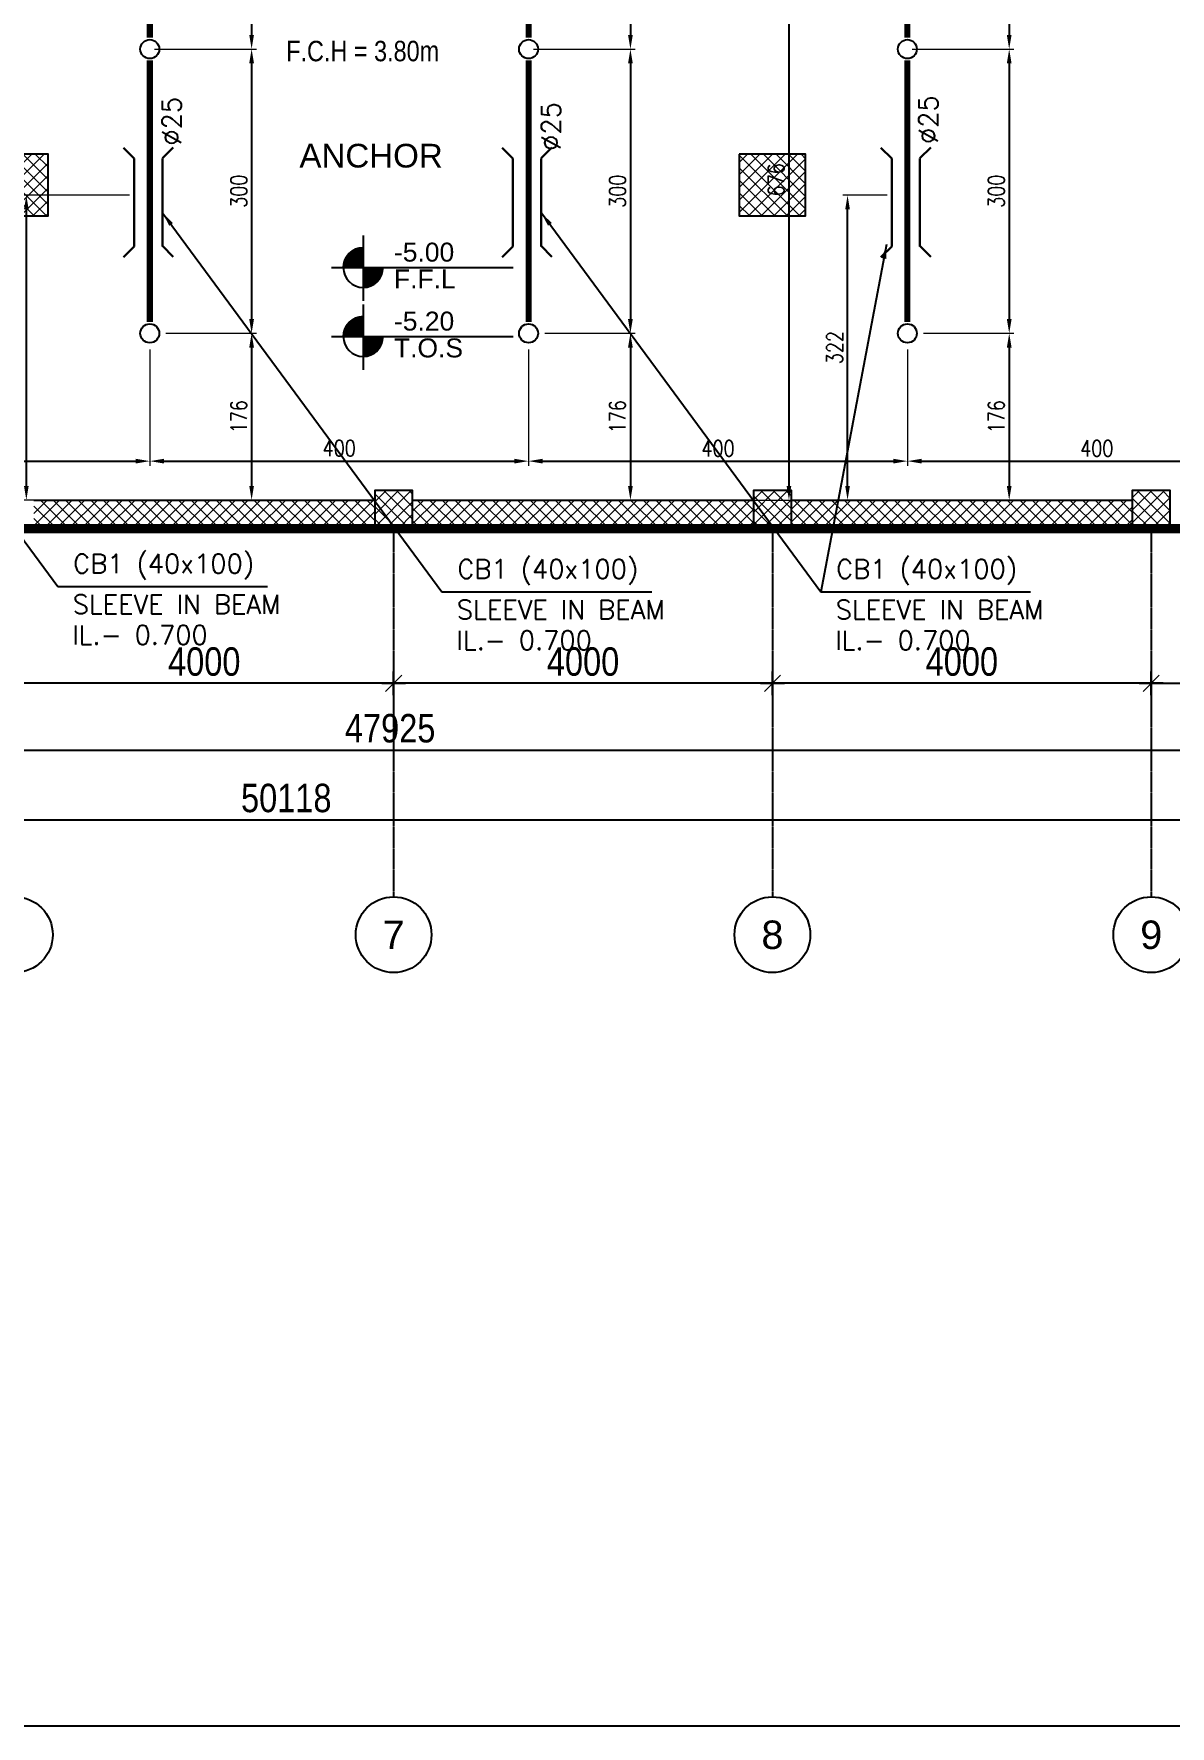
# Model space of a CAD drawing. Header units: inches. Extents: x 1355305 to 1448369, y 326920 to 386626.
# Drawn here: x 1391571 to 1403571, y 326920 to 344781 of the extents above; entities that cross this region are included whole.
import ezdxf
from ezdxf.enums import TextEntityAlignment as Align

# ---------------------------------------------------------------- set-up
doc = ezdxf.new("R2010")
doc.units = ezdxf.units.IN
doc.header["$MEASUREMENT"] = 0
for name, pattern in [('CENTER', [50.8, 31.75, -6.35, 6.35, -6.35]), ('DASHED2', [9.525, 6.35, -3.175]), ('DOT2', [3.175, 0, -3.175])]:
    doc.linetypes.add(name, pattern=pattern)
for name, color, linetype, lineweight in [('A-DOOR', 10, 'Continuous', 15), ('A-HATCH CONCRETE', 254, 'Continuous', 5), ('A-LEASING LINE', 7, 'DASHED2', 9)]:
    doc.layers.add(name, color=color, linetype=linetype, lineweight=lineweight)
for name, color, linetype in [('A-TEXT', 3, 'Continuous'), ('Axis', 9, 'CENTER'), ('dim-axis', 15, 'Continuous'), ('DIM2', 222, 'Continuous'), ('FFNEW', 252, 'Continuous'), ('FIRE MAIN PIPE', 7, 'Continuous'), ('FP-PIPE', 4, 'Continuous'), ('P-FIRE-SPR', 6, 'Continuous'), ('P-FIRE-TXT', 181, 'Continuous'), ('S-COL', 210, 'Continuous'), ('S-WALL', 1, 'Continuous'), ('SLEEVE', 2, 'Continuous'), ('SPR..', 3, 'Continuous'), ('TEXT', 181, 'Continuous'), ('wall pod', 7, 'Continuous')]:
    doc.layers.add(name, color=color, linetype=linetype)
doc.styles.add('ARIAL', font='ARIALN.TTF')
doc.styles.add('MECH', font='romans.shx')
doc.styles.add('ROMANS', font='romans__.ttf', dxfattribs={"width": 0.8})
doc.styles.add('style1', font='arial.ttf')
doc.dimstyles.new('DIM-100', dxfattribs={"dimscale": 150, "dimtxt": 2, "dimasz": 1, "dimexe": 0.75, "dimexo": 1, "dimgap": 0.5, "dimtad": 1, "dimdec": 0, "dimzin": 11, "dimdsep": 46, "dimtxsty": 'ARIAL', "dimblk": 'R', "dimcen": 2.5, "dimdle": 1, "dimclrd": 256, "dimclre": 256, "dimclrt": 256, "dimazin": 0, "dimtfac": 1, "dimtdec": 0, "dimtix": 1, "dimtmove": 2, "dimatfit": 3, "dimldrblk": 'R', "dimtolj": 1, "dimtzin": 3, "dimlwd": -1, "dimlwe": 13, "dimarcsym": 0})
doc.dimstyles.new('GRAND CINEMA', dxfattribs={"dimtxt": 180, "dimasz": 150, "dimexe": 0.18, "dimexo": 0.06, "dimgap": 100, "dimtad": 1, "dimdec": 0, "dimlfac": 0.1, "dimzin": 1, "dimdsep": 46, "dimtxsty": 'MECH', "dimcen": 0.09, "dimdle": 0.2, "dimclrd": 222, "dimclre": 222, "dimclrt": 3, "dimadec": 0, "dimazin": 0, "dimtfac": 1, "dimtdec": 0, "dimtix": 1, "dimtmove": 2, "dimatfit": 3, "dimfxl": 1, "dimtolj": 1, "dimtzin": 0, "dimlwd": -1, "dimarcsym": 0})
pattern_1 = [(45, (1341716.94, 266100.535), (-66.29126, 66.29126), []), (135, (1341716.94, 266100.535), (-66.29126, -66.29126), [])]

# ---------------------------------------------------------------- blocks, each defined once
blk = doc.blocks.new('R')
for p, q in [((-1.05, 0), (1.05, 0)), ((0, -1.05), (0, 1.05))]:
    blk.add_line(p, q)
at = {"color": 4, "lineweight": 13}
blk.add_line((-0.71, -0.71), (0.71, 0.71), dxfattribs=at)
blk = doc.blocks.new('*D1052')
at = {"layer": 'Defpoints', "color": 0, "transparency": 16777216}
for p in [(1420094, 560045), (1468019, 560121), (1468019, 560045)]:
    blk.add_point(p, dxfattribs=at)
at = {"layer": 'dim-axis', "color": 251, "linetype": 'DOT2', "lineweight": 13, "transparency": 16777216}
for p, q in [((1420094, 560195), (1420094, 560233)), ((1468019, 560195), (1468019, 560233))]:
    blk.add_line(p, q, dxfattribs=at)
at = {"layer": 'dim-axis', "color": 251, "transparency": 16777216}
blk.add_line((1420214, 560121), (1467899, 560121), dxfattribs=at)
at = {"layer": 'dim-axis', "color": 251, "transparency": 16777216, "xscale": 120, "yscale": 120, "zscale": 120, "rotation": 180}
blk.add_blockref('R', (1420094, 560121), dxfattribs=at)
at = {"layer": 'dim-axis', "color": 251, "transparency": 16777216, "xscale": 120, "yscale": 120, "zscale": 120}
blk.add_blockref('R', (1468019, 560121), dxfattribs=at)
at = {"layer": 'dim-axis', "color": 251, "transparency": 16777216, "insert": (1444057, 560349), "char_height": 300, "attachment_point": 5, "style": 'ARIAL'}
blk.add_mtext('\\A1;47925', dxfattribs=at)
blk = doc.blocks.new('*D1053')
at = {"layer": 'Defpoints', "color": 0, "transparency": 16777216}
for p in [(1417901, 559309), (1468019, 559385), (1468019, 559309)]:
    blk.add_point(p, dxfattribs=at)
at = {"layer": 'dim-axis', "color": 251, "linetype": 'DOT2', "lineweight": 13, "transparency": 16777216}
for p, q in [((1417901, 559459), (1417901, 559497)), ((1468019, 559459), (1468019, 559497))]:
    blk.add_line(p, q, dxfattribs=at)
at = {"layer": 'dim-axis', "color": 251, "transparency": 16777216}
blk.add_line((1418021, 559385), (1467899, 559385), dxfattribs=at)
at = {"layer": 'dim-axis', "color": 251, "transparency": 16777216, "xscale": 120, "yscale": 120, "zscale": 120, "rotation": 180}
blk.add_blockref('R', (1417901, 559385), dxfattribs=at)
at = {"layer": 'dim-axis', "color": 251, "transparency": 16777216, "xscale": 120, "yscale": 120, "zscale": 120}
blk.add_blockref('R', (1468019, 559385), dxfattribs=at)
at = {"layer": 'dim-axis', "color": 251, "transparency": 16777216, "insert": (1442960, 559613), "char_height": 300, "attachment_point": 5, "style": 'ARIAL'}
blk.add_mtext('\\A1;50118', dxfattribs=at)
blk = doc.blocks.new('*D1054')
at = {"layer": 'Defpoints', "color": 0, "transparency": 16777216}
for p in [(1448094, 561773), (1452094, 561773), (1448094, 560825)]:
    blk.add_point(p, dxfattribs=at)
at = {"layer": 'dim-axis', "color": 251, "linetype": 'DOT2', "lineweight": 13, "transparency": 16777216}
for p, q in [((1448094, 561623), (1448094, 560712)), ((1452094, 561623), (1452094, 560712))]:
    blk.add_line(p, q, dxfattribs=at)
at = {"layer": 'dim-axis', "color": 251, "transparency": 16777216}
blk.add_line((1451974, 560825), (1448214, 560825), dxfattribs=at)
at = {"layer": 'dim-axis', "color": 251, "transparency": 16777216, "xscale": 120, "yscale": 120, "zscale": 120, "rotation": 180}
blk.add_blockref('R', (1448094, 560825), dxfattribs=at)
at = {"layer": 'dim-axis', "color": 251, "transparency": 16777216, "xscale": 120, "yscale": 120, "zscale": 120}
blk.add_blockref('R', (1452094, 560825), dxfattribs=at)
at = {"layer": 'dim-axis', "color": 251, "transparency": 16777216, "insert": (1450094, 561053), "char_height": 300, "attachment_point": 5, "style": 'ARIAL'}
blk.add_mtext('\\A1;4000', dxfattribs=at)
blk = doc.blocks.new('*D1055')
at = {"layer": 'Defpoints', "color": 0, "transparency": 16777216}
for p in [(1444094, 561773), (1448094, 561773), (1444094, 560825)]:
    blk.add_point(p, dxfattribs=at)
at = {"layer": 'dim-axis', "color": 251, "linetype": 'DOT2', "lineweight": 13, "transparency": 16777216}
for p, q in [((1444094, 561623), (1444094, 560712)), ((1448094, 561623), (1448094, 560712))]:
    blk.add_line(p, q, dxfattribs=at)
at = {"layer": 'dim-axis', "color": 251, "transparency": 16777216}
blk.add_line((1447974, 560825), (1444214, 560825), dxfattribs=at)
at = {"layer": 'dim-axis', "color": 251, "transparency": 16777216, "xscale": 120, "yscale": 120, "zscale": 120, "rotation": 180}
blk.add_blockref('R', (1444094, 560825), dxfattribs=at)
at = {"layer": 'dim-axis', "color": 251, "transparency": 16777216, "xscale": 120, "yscale": 120, "zscale": 120}
blk.add_blockref('R', (1448094, 560825), dxfattribs=at)
at = {"layer": 'dim-axis', "color": 251, "transparency": 16777216, "insert": (1446094, 561053), "char_height": 300, "attachment_point": 5, "style": 'ARIAL'}
blk.add_mtext('\\A1;4000', dxfattribs=at)
blk = doc.blocks.new('*D1056')
at = {"layer": 'Defpoints', "color": 0, "transparency": 16777216}
for p in [(1440094, 561773), (1444094, 561773), (1440094, 560825)]:
    blk.add_point(p, dxfattribs=at)
at = {"layer": 'dim-axis', "color": 251, "linetype": 'DOT2', "lineweight": 13, "transparency": 16777216}
for p, q in [((1440094, 561623), (1440094, 560712)), ((1444094, 561623), (1444094, 560712))]:
    blk.add_line(p, q, dxfattribs=at)
at = {"layer": 'dim-axis', "color": 251, "transparency": 16777216}
blk.add_line((1443974, 560825), (1440214, 560825), dxfattribs=at)
at = {"layer": 'dim-axis', "color": 251, "transparency": 16777216, "xscale": 120, "yscale": 120, "zscale": 120, "rotation": 180}
blk.add_blockref('R', (1440094, 560825), dxfattribs=at)
at = {"layer": 'dim-axis', "color": 251, "transparency": 16777216, "xscale": 120, "yscale": 120, "zscale": 120}
blk.add_blockref('R', (1444094, 560825), dxfattribs=at)
at = {"layer": 'dim-axis', "color": 251, "transparency": 16777216, "insert": (1442094, 561053), "char_height": 300, "attachment_point": 5, "style": 'ARIAL'}
blk.add_mtext('\\A1;4000', dxfattribs=at)
blk = doc.blocks.new('*D1065')
at = {"layer": 'Defpoints', "color": 0, "transparency": 16777216}
for p in [(1452094, 561773), (1456094, 561773), (1456094, 560825)]:
    blk.add_point(p, dxfattribs=at)
at = {"layer": 'dim-axis', "color": 251, "linetype": 'DOT2', "lineweight": 13, "transparency": 16777216}
for p, q in [((1452094, 561623), (1452094, 560712)), ((1456094, 561623), (1456094, 560712))]:
    blk.add_line(p, q, dxfattribs=at)
at = {"layer": 'dim-axis', "color": 251, "transparency": 16777216}
blk.add_line((1452214, 560825), (1455974, 560825), dxfattribs=at)
at = {"layer": 'dim-axis', "color": 251, "transparency": 16777216, "xscale": 120, "yscale": 120, "zscale": 120, "rotation": 180}
blk.add_blockref('R', (1452094, 560825), dxfattribs=at)
at = {"layer": 'dim-axis', "color": 251, "transparency": 16777216, "xscale": 120, "yscale": 120, "zscale": 120}
blk.add_blockref('R', (1456094, 560825), dxfattribs=at)
at = {"layer": 'dim-axis', "color": 251, "transparency": 16777216, "insert": (1454094, 561053), "char_height": 300, "attachment_point": 5, "style": 'ARIAL'}
blk.add_mtext('\\A1;4000', dxfattribs=at)
blk = doc.blocks.new('SEDRGFE')
at = {"layer": 'A-HATCH CONCRETE'}
h = blk.add_hatch(dxfattribs=at)
h.set_pattern_fill('ANSI37', color=250, scale=750)
h.set_pattern_definition(pattern_1)
h.paths.add_polyline_path([(1370760, 678538), (1370760, 677888), (1371460, 677888), (1371460, 678538)])
h = blk.add_hatch(dxfattribs=at)
h.set_pattern_fill('ANSI37', color=250, scale=750)
h.set_pattern_definition(pattern_1)
h.paths.add_polyline_path([(1378760, 678538), (1378760, 677888), (1379460, 677888), (1379460, 678538)])
h = blk.add_hatch(dxfattribs=at)
h.set_pattern_fill('ANSI37', color=250, scale=750)
h.set_pattern_definition([(45, (1341716.31, 266100.535), (-66.29126, 66.29126), []), (135, (1341716.31, 266100.535), (-66.29126, -66.29126), [])])
h.paths.add_polyline_path([(1374910, 674588), (1375310, 674588), (1375310, 674988), (1374910, 674988)])
h = blk.add_hatch(dxfattribs=at)
h.set_pattern_fill('ANSI37', color=250, scale=750)
h.set_pattern_definition(pattern_1)
h.paths.add_polyline_path([(1378910, 674588), (1379310, 674588), (1379310, 674988), (1378910, 674988)])
h = blk.add_hatch(dxfattribs=at)
h.set_pattern_fill('ANSI37', color=250, scale=750)
h.set_pattern_definition([(45, (1341716.31, 266100.535), (-66.29126, 66.29126), []), (135, (1341716.31, 266100.535), (-66.29126, -66.29126), [])])
h.paths.add_polyline_path([(1382910, 674588), (1383310, 674588), (1383310, 674988), (1382910, 674988)])
at = {"layer": 'TEXT', "ltscale": 0.5}
h = blk.add_hatch(dxfattribs=at)
h.set_pattern_fill('ANSI31', color=250, scale=0.8)
h.set_pattern_definition([(45, (292796.27366, 87768.8709), (-0.070710678119, 0.070710678119), [])])
h.paths.add_polyline_path([(1374788, 677552, 0.414214), (1374578, 677342), (1374788, 677342)])
h.paths.add_polyline_path([(1374998, 677342), (1374788, 677342), (1374788, 677133, 0.414214)])
h = blk.add_hatch(dxfattribs=at)
h.set_pattern_fill('ANSI31', color=250, scale=0.8)
h.set_pattern_definition([(45, (292796.27366, 87040.4709), (-0.070710678119, 0.070710678119), [])])
h.paths.add_polyline_path([(1374788, 676824, 0.414214), (1374578, 676614), (1374788, 676614)])
h.paths.add_polyline_path([(1374998, 676614), (1374788, 676614), (1374788, 676404, 0.414214)])
at = {"color": 250, "linetype": 'Continuous', "ltscale": 100}
blk.add_lwpolyline([(1389810, 674588), (1389810, 680290), (1389610, 680288), (1388060, 680288), (1388060, 686288), (1384200, 686288), (1384200, 693089), (1385203, 692942), (1385236, 693139), (1385780, 696950), (1386823, 704256), (1386865, 704553), (1351200, 709613), (1350434, 697904), (1372211, 694796), (1372209, 688237), (1371310, 688237), (1371310, 688038), (1371310, 684788), (1363260, 684788), (1363260, 684588), (1363260, 674588), (1389810, 674588)], dxfattribs=at)
at = {"layer": 'A-HATCH CONCRETE', "color": 250, "linetype": 'Continuous'}
for p, q in [((1371310, 674880), (1371318, 674888)), ((1371310, 674747), (1371451, 674888)), ((1371310, 674615), (1371583, 674888)), ((1371548, 674588), (1371310, 674825)), ((1371680, 674588), (1371380, 674888)), ((1371416, 674588), (1371716, 674888)), ((1371813, 674588), (1371513, 674888)), ((1371548, 674588), (1371848, 674888)), ((1371945, 674588), (1371645, 674888)), ((1371681, 674588), (1371981, 674888)), ((1372078, 674588), (1371778, 674888)), ((1371813, 674588), (1372113, 674888)), ((1372211, 674588), (1371911, 674888)), ((1371946, 674588), (1372246, 674888)), ((1372343, 674588), (1372043, 674888)), ((1372079, 674588), (1372379, 674888)), ((1372476, 674588), (1372176, 674888)), ((1372211, 674588), (1372511, 674888)), ((1372608, 674588), (1372308, 674888)), ((1372344, 674588), (1372644, 674888)), ((1372741, 674588), (1372441, 674888)), ((1372476, 674588), (1372776, 674888)), ((1372874, 674588), (1372574, 674888)), ((1372609, 674588), (1372909, 674888)), ((1373006, 674588), (1372706, 674888)), ((1372742, 674588), (1373042, 674888)), ((1373139, 674588), (1372839, 674888)), ((1372874, 674588), (1373174, 674888)), ((1373271, 674588), (1372971, 674888)), ((1373007, 674588), (1373307, 674888)), ((1373404, 674588), (1373104, 674888)), ((1373139, 674588), (1373439, 674888)), ((1373536, 674588), (1373236, 674888)), ((1373272, 674588), (1373572, 674888)), ((1373669, 674588), (1373369, 674888)), ((1373404, 674588), (1373704, 674888)), ((1373802, 674588), (1373502, 674888)), ((1373537, 674588), (1373837, 674888)), ((1373934, 674588), (1373634, 674888)), ((1373670, 674588), (1373970, 674888)), ((1374067, 674588), (1373767, 674888)), ((1373802, 674588), (1374102, 674888)), ((1374199, 674588), (1373899, 674888)), ((1373935, 674588), (1374235, 674888)), ((1374332, 674588), (1374032, 674888)), ((1374067, 674588), (1374367, 674888)), ((1374465, 674588), (1374165, 674888)), ((1374200, 674588), (1374500, 674888)), ((1374597, 674588), (1374297, 674888)), ((1374333, 674588), (1374633, 674888)), ((1374730, 674588), (1374430, 674888)), ((1374465, 674588), (1374765, 674888)), ((1374862, 674588), (1374562, 674888)), ((1374598, 674588), (1374898, 674888)), ((1374910, 674672), (1374695, 674888)), ((1374910, 674805), (1374827, 674888)), ((1375310, 674770), (1375428, 674888)), ((1375310, 674637), (1375561, 674888)), ((1375525, 674588), (1375310, 674802)), ((1375658, 674588), (1375358, 674888)), ((1375393, 674588), (1375693, 674888)), ((1375790, 674588), (1375490, 674888)), ((1375526, 674588), (1375826, 674888)), ((1375923, 674588), (1375623, 674888)), ((1375658, 674588), (1375958, 674888)), ((1376056, 674588), (1375756, 674888)), ((1375791, 674588), (1376091, 674888)), ((1376188, 674588), (1375888, 674888)), ((1375924, 674588), (1376224, 674888)), ((1376321, 674588), (1376021, 674888)), ((1376056, 674588), (1376356, 674888)), ((1376453, 674588), (1376153, 674888)), ((1376189, 674588), (1376489, 674888)), ((1376586, 674588), (1376286, 674888)), ((1376321, 674588), (1376621, 674888)), ((1376718, 674588), (1376418, 674888)), ((1376454, 674588), (1376754, 674888)), ((1376851, 674588), (1376551, 674888)), ((1376586, 674588), (1376886, 674888)), ((1376984, 674588), (1376684, 674888)), ((1376719, 674588), (1377019, 674888)), ((1377116, 674588), (1376816, 674888)), ((1376852, 674588), (1377152, 674888)), ((1377249, 674588), (1376949, 674888)), ((1376984, 674588), (1377284, 674888)), ((1377381, 674588), (1377081, 674888)), ((1377117, 674588), (1377417, 674888)), ((1377514, 674588), (1377214, 674888)), ((1377249, 674588), (1377549, 674888)), ((1377647, 674588), (1377347, 674888)), ((1377382, 674588), (1377682, 674888)), ((1377779, 674588), (1377479, 674888)), ((1377514, 674588), (1377814, 674888)), ((1377912, 674588), (1377612, 674888)), ((1377647, 674588), (1377947, 674888)), ((1378044, 674588), (1377744, 674888)), ((1377780, 674588), (1378080, 674888)), ((1378177, 674588), (1377877, 674888)), ((1377912, 674588), (1378212, 674888)), ((1378309, 674588), (1378009, 674888)), ((1378045, 674588), (1378345, 674888)), ((1378442, 674588), (1378142, 674888)), ((1378177, 674588), (1378477, 674888)), ((1378575, 674588), (1378275, 674888)), ((1378310, 674588), (1378610, 674888)), ((1378707, 674588), (1378407, 674888)), ((1378443, 674588), (1378743, 674888)), ((1378840, 674588), (1378540, 674888)), ((1378575, 674588), (1378875, 674888)), ((1378910, 674649), (1378672, 674888)), ((1378910, 674782), (1378805, 674888)), ((1379310, 674793), (1379405, 674888)), ((1379310, 674660), (1379538, 674888)), ((1379635, 674588), (1379335, 674888)), ((1379371, 674588), (1379671, 674888)), ((1379768, 674588), (1379468, 674888)), ((1379503, 674588), (1379803, 674888)), ((1379900, 674588), (1379600, 674888)), ((1379636, 674588), (1379936, 674888)), ((1380033, 674588), (1379733, 674888)), ((1379768, 674588), (1380068, 674888)), ((1380166, 674588), (1379866, 674888)), ((1379901, 674588), (1380201, 674888)), ((1380298, 674588), (1379998, 674888)), ((1380034, 674588), (1380334, 674888)), ((1380431, 674588), (1380131, 674888)), ((1380166, 674588), (1380466, 674888)), ((1380563, 674588), (1380263, 674888)), ((1380299, 674588), (1380599, 674888)), ((1380696, 674588), (1380396, 674888)), ((1380431, 674588), (1380731, 674888)), ((1380829, 674588), (1380529, 674888)), ((1380564, 674588), (1380864, 674888)), ((1380961, 674588), (1380661, 674888)), ((1380696, 674588), (1380996, 674888)), ((1381094, 674588), (1380794, 674888)), ((1380829, 674588), (1381129, 674888)), ((1381226, 674588), (1380926, 674888)), ((1380962, 674588), (1381262, 674888)), ((1381359, 674588), (1381059, 674888)), ((1381094, 674588), (1381394, 674888)), ((1381491, 674588), (1381191, 674888)), ((1381227, 674588), (1381527, 674888)), ((1381624, 674588), (1381324, 674888)), ((1381359, 674588), (1381659, 674888)), ((1381757, 674588), (1381457, 674888)), ((1381492, 674588), (1381792, 674888)), ((1381889, 674588), (1381589, 674888)), ((1381625, 674588), (1381925, 674888)), ((1382022, 674588), (1381722, 674888)), ((1381757, 674588), (1382057, 674888)), ((1382154, 674588), (1381854, 674888)), ((1381890, 674588), (1382190, 674888)), ((1382287, 674588), (1381987, 674888)), ((1382022, 674588), (1382322, 674888)), ((1382420, 674588), (1382120, 674888)), ((1382155, 674588), (1382455, 674888)), ((1382552, 674588), (1382252, 674888)), ((1382287, 674588), (1382587, 674888)), ((1382685, 674588), (1382385, 674888)), ((1382420, 674588), (1382720, 674888)), ((1382817, 674588), (1382517, 674888)), ((1382553, 674588), (1382853, 674888)), ((1382910, 674627), (1382650, 674888)), ((1382685, 674588), (1382910, 674813)), ((1382910, 674760), (1382782, 674888)), ((1371415, 674588), (1371310, 674692)), ((1374730, 674588), (1374910, 674768)), ((1374863, 674588), (1374910, 674635)), ((1375393, 674588), (1375310, 674670)), ((1378708, 674588), (1378910, 674790)), ((1378840, 674588), (1378910, 674658)), ((1379503, 674588), (1379310, 674780)), ((1379370, 674588), (1379310, 674647)), ((1382818, 674588), (1382910, 674680))]:
    blk.add_line(p, q, dxfattribs=at)
at = {"layer": 'S-COL', "color": 250}
for points in [[(1370760, 678538), (1370760, 677888), (1371460, 677888), (1371460, 678538)], [(1378760, 678538), (1378760, 677888), (1379460, 677888), (1379460, 678538)], [(1374910, 674588), (1375310, 674588), (1375310, 674988), (1374910, 674988)], [(1378910, 674588), (1379310, 674588), (1379310, 674988), (1378910, 674988)], [(1382910, 674588), (1383310, 674588), (1383310, 674988), (1382910, 674988)]]:
    blk.add_lwpolyline(points, close=True, dxfattribs=at)
at = {"layer": 'S-WALL', "color": 250}
for points in [[(1371310, 674888), (1374910, 674888)], [(1375310, 674888), (1378910, 674888)], [(1379310, 674888), (1382910, 674888)], [(1363260, 674588), (1389810, 674588)]]:
    blk.add_lwpolyline(points, dxfattribs=at)
at = {"layer": 'TEXT', "color": 250, "ltscale": 0.5}
for p, q in [((1374788, 677680), (1374788, 676992)), ((1374454, 677342), (1376371, 677342)), ((1374788, 676951), (1374788, 676264)), ((1374454, 676614), (1376371, 676614))]:
    blk.add_line(p, q, dxfattribs=at)
for centre in [(1374788, 677342), (1374788, 676614)]:
    blk.add_arc(centre, 210, 90, 0, dxfattribs=at)
at = {"layer": 'TEXT', "color": 250, "ltscale": 0.5, "style": 'style1'}
for s, height, p in [('ANCHOR ', 250, (1374115, 678398)), ('-5.00', 200, (1375113, 677405)), ('F.F.L', 200, (1375113, 677122)), ('-5.20', 200, (1375113, 676677)), ('T.O.S', 200, (1375113, 676394))]:
    blk.add_text(s, height=height, dxfattribs=at).set_placement(p)
blk = doc.blocks.new('SWGDCSTHYTD')
at = {"color": 254, "linetype": 'Continuous', "ltscale": 100}
blk.add_lwpolyline([(1410071, 395958), (1410071, 401661), (1409871, 401658), (1408321, 401658), (1408321, 407658), (1404460, 407658), (1404460, 414459), (1405464, 414312), (1405497, 414509), (1406041, 418321), (1407084, 425626), (1407126, 425923), (1371461, 430983), (1370694, 419274), (1392471, 416166), (1392469, 409608), (1391571, 409608), (1391571, 409408), (1391571, 406158), (1383521, 406158), (1383521, 405958), (1383521, 395958), (1410071, 395958)], dxfattribs=at)
at = {"layer": 'S-WALL', "color": 254}
blk.add_lwpolyline([(1371461, 430983), (1371461, 430983), (1369166, 395958), (1419296, 395958), (1421088, 423900), (1407122, 425894)], dxfattribs=at)
blk = doc.blocks.new('PENDENT SPR')
at = {"layer": 'P-FIRE-SPR'}
blk.add_circle((0, 0), 0.1, dxfattribs=at)
blk = doc.blocks.new('A$C365C0078')
at = {"color": 2, "lineweight": 30}
for p, q in [((-149, 461), (-263, 575)), ((149, 465), (263, 579)), ((-149, 461), (-149, -465)), ((149, 461), (149, -465)), ((-149, -465), (-263, -579)), ((149, -461), (263, -575))]:
    blk.add_line(p, q, dxfattribs=at)
blk = doc.blocks.new('*D1072')
at = {"layer": 'Defpoints', "color": 0, "transparency": 16777216}
for p in [(19538, -32424), (15538, -33653), (19538, -33653)]:
    blk.add_point(p, dxfattribs=at)
at = {"layer": 'DIM2', "color": 222, "lineweight": -2, "transparency": 16777216}
blk.add_line((19538, -32474), (19538, -33703), dxfattribs=at)
at = {"layer": 'DIM2', "color": 222, "transparency": 16777216}
blk.add_line((15688, -33653), (19388, -33653), dxfattribs=at)
for points in [[(15688, -33628), (15688, -33678), (15538, -33653)], [(19388, -33628), (19388, -33678), (19538, -33653)]]:
    blk.add_solid(points, dxfattribs=at)
at = {"layer": 'DIM2', "color": 3, "transparency": 16777216, "insert": (17538, -33517), "char_height": 170, "attachment_point": 5, "style": 'ROMANS'}
blk.add_mtext('\\A1;400', dxfattribs=at)
blk = doc.blocks.new('*D1073')
at = {"layer": 'Defpoints', "color": 0, "transparency": 16777216}
for p in [(23538, -32424), (19538, -32565), (23538, -33653)]:
    blk.add_point(p, dxfattribs=at)
at = {"layer": 'DIM2', "color": 222, "lineweight": -2, "transparency": 16777216}
for p, q in [((23538, -32474), (23538, -33703)), ((19538, -32615), (19538, -33703))]:
    blk.add_line(p, q, dxfattribs=at)
at = {"layer": 'DIM2', "color": 222, "transparency": 16777216}
blk.add_line((19688, -33653), (23388, -33653), dxfattribs=at)
for points in [[(19688, -33628), (19688, -33678), (19538, -33653)], [(23388, -33628), (23388, -33678), (23538, -33653)]]:
    blk.add_solid(points, dxfattribs=at)
at = {"layer": 'DIM2', "color": 3, "transparency": 16777216, "insert": (21538, -33517), "char_height": 170, "attachment_point": 5, "style": 'ROMANS'}
blk.add_mtext('\\A1;400', dxfattribs=at)
blk = doc.blocks.new('*D1074')
at = {"layer": 'Defpoints', "color": 0, "transparency": 16777216}
for p in [(27538, -32424), (23538, -32763), (27538, -33653)]:
    blk.add_point(p, dxfattribs=at)
at = {"layer": 'DIM2', "color": 222, "lineweight": -2, "transparency": 16777216}
for p, q in [((27538, -32474), (27538, -33703)), ((23538, -32813), (23538, -33703))]:
    blk.add_line(p, q, dxfattribs=at)
at = {"layer": 'DIM2', "color": 222, "transparency": 16777216}
blk.add_line((23688, -33653), (27388, -33653), dxfattribs=at)
for points in [[(23688, -33628), (23688, -33678), (23538, -33653)], [(27388, -33628), (27388, -33678), (27538, -33653)]]:
    blk.add_solid(points, dxfattribs=at)
at = {"layer": 'DIM2', "color": 3, "transparency": 16777216, "insert": (25538, -33518), "char_height": 170, "attachment_point": 5, "style": 'ROMANS'}
blk.add_mtext('\\A1;400', dxfattribs=at)
blk = doc.blocks.new('*D1075')
at = {"layer": 'Defpoints', "color": 0, "transparency": 16777216}
for p in [(31538, -32424), (27538, -32763), (31538, -33653)]:
    blk.add_point(p, dxfattribs=at)
at = {"layer": 'DIM2', "color": 222, "lineweight": -2, "transparency": 16777216}
for p, q in [((31538, -32474), (31538, -33703)), ((27538, -32813), (27538, -33703))]:
    blk.add_line(p, q, dxfattribs=at)
at = {"layer": 'DIM2', "color": 222, "transparency": 16777216}
blk.add_line((27688, -33653), (31388, -33653), dxfattribs=at)
for points in [[(27688, -33628), (27688, -33678), (27538, -33653)], [(31388, -33628), (31388, -33678), (31538, -33653)]]:
    blk.add_solid(points, dxfattribs=at)
at = {"layer": 'DIM2', "color": 3, "transparency": 16777216, "insert": (29538, -33518), "char_height": 170, "attachment_point": 5, "style": 'ROMANS'}
blk.add_mtext('\\A1;400', dxfattribs=at)
blk = doc.blocks.new('*D1086')
at = {"layer": 'Defpoints', "color": 0, "transparency": 16777216}
for p in [(19538, -26304), (19538, -29304), (20613, -29304)]:
    blk.add_point(p, dxfattribs=at)
at = {"layer": 'DIM2', "color": 222, "lineweight": -2, "transparency": 16777216}
for p, q in [((19588, -26304), (20663, -26304)), ((19588, -29304), (20663, -29304))]:
    blk.add_line(p, q, dxfattribs=at)
at = {"layer": 'DIM2', "color": 222, "transparency": 16777216}
blk.add_line((20613, -26454), (20613, -29154), dxfattribs=at)
for points in [[(20588, -26454), (20638, -26454), (20613, -26304)], [(20588, -29154), (20638, -29154), (20613, -29304)]]:
    blk.add_solid(points, dxfattribs=at)
at = {"layer": 'DIM2', "color": 3, "transparency": 16777216, "insert": (20423, -28239), "char_height": 170, "attachment_point": 5, "rotation": 90, "style": 'ROMANS'}
blk.add_mtext('\\A1;300', dxfattribs=at)
blk = doc.blocks.new('*D1087')
at = {"layer": 'Defpoints', "color": 0, "transparency": 16777216}
for p in [(20076, -29304), (19658, -32304), (20613, -32304)]:
    blk.add_point(p, dxfattribs=at)
at = {"layer": 'DIM2', "color": 222, "lineweight": -2, "transparency": 16777216}
for p, q in [((20126, -29304), (20663, -29304)), ((19708, -32304), (20663, -32304))]:
    blk.add_line(p, q, dxfattribs=at)
at = {"layer": 'DIM2', "color": 222, "transparency": 16777216}
blk.add_line((20613, -29454), (20613, -32154), dxfattribs=at)
for points in [[(20588, -29454), (20638, -29454), (20613, -29304)], [(20588, -32154), (20638, -32154), (20613, -32304)]]:
    blk.add_solid(points, dxfattribs=at)
at = {"layer": 'DIM2', "color": 3, "transparency": 16777216, "insert": (20477, -30804), "char_height": 170, "attachment_point": 5, "rotation": 90, "style": 'ROMANS'}
blk.add_mtext('\\A1;300', dxfattribs=at)
blk = doc.blocks.new('*D1089')
at = {"layer": 'Defpoints', "color": 0, "transparency": 16777216}
for p in [(23538, -26304), (23538, -29304), (24613, -29304)]:
    blk.add_point(p, dxfattribs=at)
at = {"layer": 'DIM2', "color": 222, "lineweight": -2, "transparency": 16777216}
for p, q in [((23588, -26304), (24663, -26304)), ((23588, -29304), (24663, -29304))]:
    blk.add_line(p, q, dxfattribs=at)
at = {"layer": 'DIM2', "color": 222, "transparency": 16777216}
blk.add_line((24613, -26454), (24613, -29154), dxfattribs=at)
for points in [[(24588, -26454), (24638, -26454), (24613, -26304)], [(24588, -29154), (24638, -29154), (24613, -29304)]]:
    blk.add_solid(points, dxfattribs=at)
at = {"layer": 'DIM2', "color": 3, "transparency": 16777216, "insert": (24423, -28265), "char_height": 170, "attachment_point": 5, "rotation": 90, "style": 'ROMANS'}
blk.add_mtext('\\A1;300', dxfattribs=at)
blk = doc.blocks.new('*D1090')
at = {"layer": 'Defpoints', "color": 0, "transparency": 16777216}
for p in [(24076, -29304), (23658, -32304), (24613, -32304)]:
    blk.add_point(p, dxfattribs=at)
at = {"layer": 'DIM2', "color": 222, "lineweight": -2, "transparency": 16777216}
for p, q in [((24126, -29304), (24663, -29304)), ((23708, -32304), (24663, -32304))]:
    blk.add_line(p, q, dxfattribs=at)
at = {"layer": 'DIM2', "color": 222, "transparency": 16777216}
blk.add_line((24613, -29454), (24613, -32154), dxfattribs=at)
for points in [[(24588, -29454), (24638, -29454), (24613, -29304)], [(24588, -32154), (24638, -32154), (24613, -32304)]]:
    blk.add_solid(points, dxfattribs=at)
at = {"layer": 'DIM2', "color": 3, "transparency": 16777216, "insert": (24477, -30804), "char_height": 170, "attachment_point": 5, "rotation": 90, "style": 'ROMANS'}
blk.add_mtext('\\A1;300', dxfattribs=at)
blk = doc.blocks.new('*D1092')
at = {"layer": 'Defpoints', "color": 0, "transparency": 16777216}
for p in [(27538, -26304), (27538, -29304), (28613, -29304)]:
    blk.add_point(p, dxfattribs=at)
at = {"layer": 'DIM2', "color": 222, "lineweight": -2, "transparency": 16777216}
for p, q in [((27588, -26304), (28663, -26304)), ((27588, -29304), (28663, -29304))]:
    blk.add_line(p, q, dxfattribs=at)
at = {"layer": 'DIM2', "color": 222, "transparency": 16777216}
blk.add_line((28613, -26454), (28613, -29154), dxfattribs=at)
for points in [[(28588, -26454), (28638, -26454), (28613, -26304)], [(28588, -29154), (28638, -29154), (28613, -29304)]]:
    blk.add_solid(points, dxfattribs=at)
at = {"layer": 'DIM2', "color": 3, "transparency": 16777216, "insert": (28423, -28235), "char_height": 170, "attachment_point": 5, "rotation": 90, "style": 'ROMANS'}
blk.add_mtext('\\A1;300', dxfattribs=at)
blk = doc.blocks.new('*D1093')
at = {"layer": 'Defpoints', "color": 0, "transparency": 16777216}
for p in [(28076, -29304), (27658, -32304), (28613, -32304)]:
    blk.add_point(p, dxfattribs=at)
at = {"layer": 'DIM2', "color": 222, "lineweight": -2, "transparency": 16777216}
for p, q in [((28126, -29304), (28663, -29304)), ((27708, -32304), (28663, -32304))]:
    blk.add_line(p, q, dxfattribs=at)
at = {"layer": 'DIM2', "color": 222, "transparency": 16777216}
blk.add_line((28613, -29454), (28613, -32154), dxfattribs=at)
for points in [[(28588, -29454), (28638, -29454), (28613, -29304)], [(28588, -32154), (28638, -32154), (28613, -32304)]]:
    blk.add_solid(points, dxfattribs=at)
at = {"layer": 'DIM2', "color": 3, "transparency": 16777216, "insert": (28477, -30804), "char_height": 170, "attachment_point": 5, "rotation": 90, "style": 'ROMANS'}
blk.add_mtext('\\A1;300', dxfattribs=at)
blk = doc.blocks.new('*D1101')
at = {"layer": 'Defpoints', "color": 0, "transparency": 16777216}
for p in [(20076, -32304), (20076, -34064), (20613, -34064)]:
    blk.add_point(p, dxfattribs=at)
at = {"layer": 'DIM2', "color": 222, "lineweight": -2, "transparency": 16777216}
for p, q in [((20126, -32304), (20663, -32304)), ((20126, -34064), (20663, -34064))]:
    blk.add_line(p, q, dxfattribs=at)
at = {"layer": 'DIM2', "color": 222, "transparency": 16777216}
blk.add_line((20613, -32454), (20613, -33914), dxfattribs=at)
for points in [[(20588, -32454), (20638, -32454), (20613, -32304)], [(20588, -33914), (20638, -33914), (20613, -34064)]]:
    blk.add_solid(points, dxfattribs=at)
at = {"layer": 'DIM2', "color": 3, "transparency": 16777216, "insert": (20477, -33184), "char_height": 170, "attachment_point": 5, "rotation": 90, "style": 'ROMANS'}
blk.add_mtext('\\A1;176', dxfattribs=at)
blk = doc.blocks.new('*D1102')
at = {"layer": 'Defpoints', "color": 0, "transparency": 16777216}
for p in [(24076, -32304), (24076, -34064), (24613, -34064)]:
    blk.add_point(p, dxfattribs=at)
at = {"layer": 'DIM2', "color": 222, "lineweight": -2, "transparency": 16777216}
for p, q in [((24126, -32304), (24663, -32304)), ((24126, -34064), (24663, -34064))]:
    blk.add_line(p, q, dxfattribs=at)
at = {"layer": 'DIM2', "color": 222, "transparency": 16777216}
blk.add_line((24613, -32454), (24613, -33914), dxfattribs=at)
for points in [[(24588, -32454), (24638, -32454), (24613, -32304)], [(24588, -33914), (24638, -33914), (24613, -34064)]]:
    blk.add_solid(points, dxfattribs=at)
at = {"layer": 'DIM2', "color": 3, "transparency": 16777216, "insert": (24477, -33184), "char_height": 170, "attachment_point": 5, "rotation": 90, "style": 'ROMANS'}
blk.add_mtext('\\A1;176', dxfattribs=at)
blk = doc.blocks.new('*D1103')
at = {"layer": 'Defpoints', "color": 0, "transparency": 16777216}
for p in [(28076, -32304), (28076, -34064), (28613, -34064)]:
    blk.add_point(p, dxfattribs=at)
at = {"layer": 'DIM2', "color": 222, "lineweight": -2, "transparency": 16777216}
for p, q in [((28126, -32304), (28663, -32304)), ((28126, -34064), (28663, -34064))]:
    blk.add_line(p, q, dxfattribs=at)
at = {"layer": 'DIM2', "color": 222, "transparency": 16777216}
blk.add_line((28613, -32454), (28613, -33914), dxfattribs=at)
for points in [[(28588, -32454), (28638, -32454), (28613, -32304)], [(28588, -33914), (28638, -33914), (28613, -34064)]]:
    blk.add_solid(points, dxfattribs=at)
at = {"layer": 'DIM2', "color": 3, "transparency": 16777216, "insert": (28477, -33184), "char_height": 170, "attachment_point": 5, "rotation": 90, "style": 'ROMANS'}
blk.add_mtext('\\A1;176', dxfattribs=at)
blk = doc.blocks.new('*D1122')
at = {"layer": 'Defpoints', "color": 0, "transparency": 16777216}
for p in [(26166, -27304), (25854, -34064), (26287, -34064)]:
    blk.add_point(p, dxfattribs=at)
at = {"layer": 'DIM2', "color": 222, "lineweight": -2, "transparency": 16777216}
for p, q in [((26216, -27304), (26337, -27304)), ((25904, -34064), (26337, -34064))]:
    blk.add_line(p, q, dxfattribs=at)
at = {"layer": 'DIM2', "color": 222, "transparency": 16777216}
blk.add_line((26287, -27454), (26287, -33914), dxfattribs=at)
for points in [[(26262, -27454), (26312, -27454), (26287, -27304)], [(26262, -33914), (26312, -33914), (26287, -34064)]]:
    blk.add_solid(points, dxfattribs=at)
at = {"layer": 'DIM2', "color": 3, "transparency": 16777216, "insert": (26151, -30684), "char_height": 170, "attachment_point": 5, "rotation": 90, "style": 'ROMANS'}
blk.add_mtext('\\A1;676', dxfattribs=at)
blk = doc.blocks.new('*D1271')
at = {"layer": 'Defpoints', "color": 0, "transparency": 16777216}
for p in [(26906, -30847), (27375, -30847), (27087, -34064)]:
    blk.add_point(p, dxfattribs=at)
at = {"layer": 'DIM2', "color": 222, "lineweight": -2, "transparency": 16777216}
for p, q in [((27325, -30847), (26856, -30847)), ((27037, -34064), (26856, -34064))]:
    blk.add_line(p, q, dxfattribs=at)
at = {"layer": 'DIM2', "color": 222, "transparency": 16777216}
blk.add_line((26906, -33914), (26906, -30997), dxfattribs=at)
for points in [[(26881, -30997), (26931, -30997), (26906, -30847)], [(26881, -33914), (26931, -33914), (26906, -34064)]]:
    blk.add_solid(points, dxfattribs=at)
at = {"layer": 'DIM2', "color": 3, "transparency": 16777216, "insert": (26770, -32455), "char_height": 170, "attachment_point": 5, "rotation": 90, "style": 'ROMANS'}
blk.add_mtext('\\A1;322', dxfattribs=at)
blk = doc.blocks.new('*D1272')
at = {"layer": 'Defpoints', "color": 0, "transparency": 16777216}
for p in [(19375, -30847), (18234, -34064), (19277, -34064)]:
    blk.add_point(p, dxfattribs=at)
at = {"layer": 'DIM2', "color": 222, "lineweight": -2, "transparency": 16777216}
for p, q in [((19325, -30847), (18184, -30847)), ((19227, -34064), (18184, -34064))]:
    blk.add_line(p, q, dxfattribs=at)
at = {"layer": 'DIM2', "color": 222, "transparency": 16777216}
blk.add_line((18234, -30997), (18234, -33914), dxfattribs=at)
for points in [[(18209, -30997), (18259, -30997), (18234, -30847)], [(18209, -33914), (18259, -33914), (18234, -34064)]]:
    blk.add_solid(points, dxfattribs=at)
at = {"layer": 'DIM2', "color": 3, "transparency": 16777216, "insert": (18098, -32455), "char_height": 170, "attachment_point": 5, "rotation": 90, "style": 'ROMANS'}
blk.add_mtext('\\A1;322', dxfattribs=at)
blk = doc.blocks.new('SGSR')
at = {"layer": 'Axis', "color": 251, "ltscale": 0.5}
for p, q in [((1444093.8, 562458.6), (1444093.8, 558571.5)), ((1448093.8, 562458.6), (1448093.8, 558571.5)), ((1452093.8, 562458.6), (1452093.8, 558571.5))]:
    blk.add_line(p, q, dxfattribs=at)
at = {"layer": 'Axis', "color": 251, "linetype": 'Continuous'}
for centre in [(1440093.8, 558171.5), (1444093.8, 558171.5), (1448093.8, 558171.5), (1452093.8, 558171.5)]:
    blk.add_circle(centre, 400, dxfattribs=at)
at = {"layer": 'S-WALL', "color": 251}
blk.add_lwpolyline([(1417889.2, 562458.6), (1468019.2, 562458.6), (1469810.8, 590401.2), (1420184.3, 597484.1)], close=True, dxfattribs=at)
at = {"layer": 'Axis', "color": 251, "linetype": 'Continuous', "style": 'style1'}
for s, p in [('7', (1444093.8, 558171.5)), ('8', (1448093.8, 558171.5)), ('9', (1452093.8, 558171.5))]:
    blk.add_text(s, height=300, dxfattribs=at).set_placement(p, align=Align.MIDDLE)
at = {"layer": 'dim-axis', "color": 251}
for base, p1, p2, picture, middle in [((1440093.8, 560824.5), (1444093.8, 561772.7), (1440093.8, 561772.7), '*D1056', (1442093.8, 561052.7)), ((1444093.8, 560824.5), (1448093.8, 561772.7), (1444093.8, 561772.7), '*D1055', (1446093.8, 561052.7)), ((1448093.8, 560824.5), (1452093.8, 561772.7), (1448093.8, 561772.7), '*D1054', (1450093.8, 561052.7))]:
    dim = blk.add_linear_dim(base=base, p1=p1, p2=p2, dimstyle='DIM-100', override={"dimasz": 0.8, "dimclrd": 251, "dimclre": 251, "dimclrt": 251}, dxfattribs=at)
    dim.commit()
    dim.dimension.update_dxf_attribs({"geometry": picture, "text_midpoint": middle})
dim = blk.add_linear_dim(base=(1456093.8, 560824.5), p1=(1452093.8, 561772.7), p2=(1456093.8, 561772.7), angle=180, dimstyle='DIM-100', override={"dimasz": 0.8, "dimclrd": 251, "dimclre": 251, "dimclrt": 251}, dxfattribs=at)
dim.commit()
dim.dimension.update_dxf_attribs({"geometry": '*D1065', "text_midpoint": (1454093.8, 561052.7)})
for p1, p2, picture, middle in [((1420093.8, 560045.2), (1468019.2, 560045.2), '*D1052', (1444056.5, 560349.2)), ((1417901.1, 559308.9), (1468019.2, 559308.9), '*D1053', (1442960.1, 559612.8))]:
    dim = blk.add_aligned_dim(p1=p1, p2=p2, distance=75.8, dimstyle='DIM-100', override={"dimasz": 0.8, "dimclrd": 251, "dimclre": 251, "dimclrt": 251}, dxfattribs=at)
    dim.commit()
    dim.dimension.update_dxf_attribs({"geometry": picture, "text_midpoint": middle})
blk = doc.blocks.new('A$C6DC347C1')
at = {"layer": 'A-LEASING LINE', "color": 6, "const_width": 100}
blk.add_lwpolyline([(-1797, 660.5), (-2564.1, -11048.5), (19312.7, -14170.9), (19312.7, -20715.1), (18412.6, -20714.9), (18412.6, -24265), (10362.6, -24265), (10362.6, -34365), (36712, -34365), (36712, -28765), (34962.4, -28765), (34962.4, -22740), (31101.7, -22740), (31101.7, -15751.8), (32125.3, -15898.6), (33276.1, -7757.8), (33283.8, -7758.8), (33770.9, -4393.3), (-1797, 660.5)], dxfattribs=at)
at = {"layer": 'FP-PIPE', "color": 4, "const_width": 65}
for points in [[(19537.8, -26424.4), (19537.8, -29184.4)], [(23537.8, -26424.4), (23537.8, -29184.4)], [(27537.8, -29184.4), (27537.8, -26424.4)], [(19537.8, -29424.4), (19537.8, -32184.4)], [(23537.8, -29424.4), (23537.8, -32184.4)], [(27537.8, -32184.4), (27537.8, -29424.4)]]:
    blk.add_lwpolyline(points, dxfattribs=at)
at = {"layer": 'SLEEVE'}
for p in [(19521.7, -30921.1), (23521.8, -30921), (27521.8, -30921)]:
    blk.add_blockref('A$C365C0078', p, dxfattribs=at)
at = {"layer": 'SPR..', "xscale": 1000, "yscale": 1000, "zscale": 1000}
for p in [(19537.8, -29304.4), (23537.8, -29304.4), (27537.8, -29304.4), (19537.8, -32304.4), (23537.8, -32304.4), (27537.8, -32304.4)]:
    blk.add_blockref('PENDENT SPR', p, dxfattribs=at)
at = {"layer": 'A-TEXT', "color": 20, "style": 'ARIAL'}
blk.add_text('F.C.H = 3.80m', height=216, rotation=0.00424, dxfattribs=at).set_placement((20977.7, -29432.7))
at = {"layer": 'P-FIRE-TXT', "style": 'MECH'}
for p in [(27759.5, -30049.1), (19768.5, -30065.8), (23773.6, -30120.7)]:
    blk.add_text('%%C25', height=200, rotation=90, dxfattribs=at).set_placement(p, align=Align.MIDDLE_CENTER)
at = {"layer": 'SLEEVE', "style": 'MECH'}
for s, p in [('CB1 (40x100)', (18728.5, -34834.5, 0)), ('CB1 (40x100)', (22785.4, -34891.5, 0)), ('CB1 (40x100)', (26785.5, -34891.4, 0)), ('SLEEVE IN BEAM', (18723.2, -35263.3, 0)), ('SLEEVE IN BEAM', (22780.1, -35320.3, 0)), ('SLEEVE IN BEAM', (26780.1, -35320.2, 0)), ('IL.- 0.700', (18717.9, -35586.7, 0)), ('IL.- 0.700', (22774.7, -35643.7, 0)), ('IL.- 0.700', (26774.8, -35643.6, 0))]:
    blk.add_text(s, height=200, dxfattribs=at).set_placement(p)
at = {"layer": 'DIM2'}
for base, p1, p2, picture, middle in [((20613.3, -29304.3), (19537.7, -26304.3), (19537.7, -29304.3), '*D1086', (20423.3, -28238.6)), ((24613.3, -29304.3), (23537.7, -26304.3), (23537.7, -29304.3), '*D1089', (24423.3, -28265)), ((28613.3, -29304.3), (27537.7, -26304.3), (27537.7, -29304.3), '*D1092', (28423.3, -28235.4))]:
    dim = blk.add_linear_dim(base=base, p1=p1, p2=p2, angle=90, dimstyle='GRAND CINEMA', override={"dimtxt": 170, "dimexe": 50, "dimexo": 50, "dimgap": 50, "dimtxsty": 'ROMANS', "dimfxl": 6000}, dxfattribs=at)
    dim.commit()
    dim.dimension.update_dxf_attribs({"geometry": picture, "text_midpoint": middle, "dimtype": 160})
for base, p1, p2, picture, middle in [((26287.1, -34064.3), (26165.7, -27304.3), (25854.2, -34064.3), '*D1122', (26151.3, -30684.3)), ((20613.3, -32304.3), (20075.6, -29304.3), (19657.8, -32304.3), '*D1087', (20477.5, -30804.3)), ((24613.3, -32304.3), (24075.6, -29304.3), (23657.8, -32304.3), '*D1090', (24477.5, -30804.3)), ((28613.3, -32304.4), (28075.6, -29304.3), (27657.8, -32304.4), '*D1093', (28477.5, -30804.4)), ((18233.7, -34064.3), (19375.1, -30846.6), (19277.3, -34064.3), '*D1272', (18097.9, -32455.5)), ((26905.9, -30846.6), (27087.4, -34064.3), (27375.2, -30846.6), '*D1271', (26770.2, -32455.4)), ((20613.3, -34064.3), (20075.6, -32304.3), (20075.6, -34064.3), '*D1101', (20477.5, -33184.3)), ((24613.3, -34064.4), (24075.6, -32304.4), (24075.6, -34064.4), '*D1102', (24477.5, -33184.4)), ((28613.3, -34064.4), (28075.6, -32304.4), (28075.6, -34064.4), '*D1103', (28477.5, -33184.4))]:
    dim = blk.add_linear_dim(base=base, p1=p1, p2=p2, angle=90, dimstyle='GRAND CINEMA', override={"dimtxt": 170, "dimexe": 50, "dimexo": 50, "dimgap": 50, "dimtxsty": 'ROMANS', "dimfxl": 6000}, dxfattribs=at)
    dim.commit()
    dim.dimension.update_dxf_attribs({"geometry": picture, "text_midpoint": middle})
for base, p1, p2, picture, middle in [((19537.8, -33653.2), (15537.7, -33653.2), (19537.8, -32424.4), '*D1072', (17537.7, -33517.4)), ((23537.8, -33653.2), (19537.7, -32564.8), (23537.8, -32424.4), '*D1073', (21537.7, -33517.4)), ((27537.7, -33653.4), (23537.7, -32762.8), (27537.7, -32424.4), '*D1074', (25537.7, -33517.6)), ((31537.8, -33653.4), (27537.7, -32762.8), (31537.8, -32424.4), '*D1075', (29537.7, -33517.6))]:
    dim = blk.add_linear_dim(base=base, p1=p1, p2=p2, dimstyle='GRAND CINEMA', override={"dimtxt": 170, "dimexe": 50, "dimexo": 50, "dimgap": 50, "dimtxsty": 'ROMANS', "dimfxl": 6000}, dxfattribs=at)
    dim.commit()
    dim.dimension.update_dxf_attribs({"geometry": picture, "text_midpoint": middle})
for points in [[(15616.7, -30976.5), (18565.5, -34976.1), (20781, -34976.1)], [(19673.6, -31033.5), (22622.3, -35033.1), (24837.8, -35033.1)], [(23673.6, -31033.4), (26622.4, -35033), (28837.9, -35033)]]:
    blk.add_leader(points, dimstyle='GRAND CINEMA', override={"dimgap": 0.1, "dimtad": 0, "dimfxl": 0}, dxfattribs=at)
at = {"layer": 'FIRE MAIN PIPE'}
blk.add_leader([(27318.2, -31367.2), (26622.4, -35033)], dimstyle='GRAND CINEMA', override={"dimtxt": 170, "dimgap": 100, "dimtad": 0, "dimfxl": 2.5}, dxfattribs=at)

msp = doc.modelspace()

# ---------------------------------------------------------------- linework, layer by layer
at = {"layer": 'wall pod', "ltscale": 100}
msp.add_lwpolyline([(1355305, 386626), (1448369, 386626), (1448369, 326920), (1355305, 326920)], close=True, dxfattribs=at)

# ---------------------------------------------------------------- block references
at = {"color": 252, "linetype": 'Continuous'}
msp.add_blockref('SWGDCSTHYTD', (0, -56398), dxfattribs=at)
at = {"layer": 'A-DOOR', "color": 252, "linetype": 'Continuous', "ltscale": 100}
msp.add_blockref('A$C6DC347C1', (1373258, 373924), dxfattribs=at)
at = {"layer": 'FFNEW', "color": 6, "linetype": 'Continuous'}
for name, p in [('SGSR', (-48723, -222899)), ('SEDRGFE', (20261, -335028))]:
    msp.add_blockref(name, p, dxfattribs=at)

doc.saveas('drawing.dxf')
